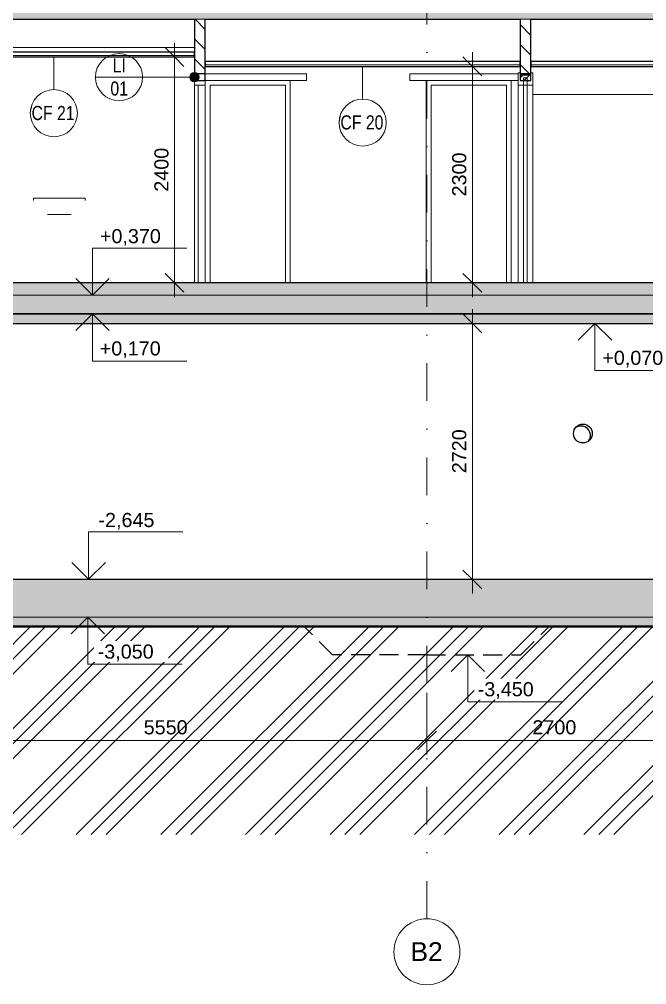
# Model space of a CAD drawing. Header units: millimetres. Extents: x -10201 to 171407, y -8645 to 72638.
# Drawn here: x -5253 to 1405, y -6954 to 3300 of the extents above; entities that cross this region are included whole.
import ezdxf

# ---------------------------------------------------------------- set-up
doc = ezdxf.new("R2010")
doc.units = ezdxf.units.MM
for name, pattern in [('HA_Dash_3mm-S1mm', [300, 200, -100]), ('HA_DashDot_10mm-S3mm', [1000, 400, -300, 0, -300]), ('HA_Dot-S4mm', [400, 0, -400])]:
    doc.linetypes.add(name, pattern=pattern)
for name, color, linetype, lineweight in [('A-____-____-DIMS', 9, 'Continuous', 5), ('A-____-____-DIMS-100', 9, 'Continuous', 5), ('A-CLNG-____-IDEN', 9, 'Continuous', 9), ('A-CLNG-____-MCUT', 9, 'Continuous', 25), ('A-CLNG-____-PATT', 9, 'Continuous', 25), ('A-DETL-____-HDLN', 9, 'HA_Dash_3mm-S1mm', 25), ('A-DETL-____-WIDE', 9, 'Continuous', 40), ('A-DETL-GENF-OTLN', 9, 'Continuous', 9), ('A-DOOR-____-MCUT', 9, 'Continuous', 9), ('A-DOOR-____-OTLN', 9, 'Continuous', 9), ('A-DOOR-FRAM-MCUT', 9, 'Continuous', 9), ('A-DOOR-FRAM-OTLN', 9, 'Continuous', 9), ('A-FLOR-____-MCUT', 9, 'Continuous', 25), ('A-FLOR-____-PATT', 9, 'Continuous', 25), ('A-FLOR-LEVL-OTLN', 9, 'Continuous', 9), ('A-GENM-____-IDEN', 9, 'Continuous', 9), ('A-GENM-____-MCUT', 9, 'Continuous', 25), ('A-GENM-____-OTLN', 9, 'Continuous', 9), ('A-WALL-____-MCUT', 9, 'Continuous', 25), ('A-WALL-____-OTLN', 9, 'Continuous', 9), ('A-WALL-____-PATT', 9, 'Continuous', 25), ('C-PRKG-____-OTLN', 9, 'Continuous', 9), ('G-____-____-DIMS', 9, 'Continuous', 5), ('I-FURN-____-OTLN', 9, 'Continuous', 9), ('I-WALL-____-MCUT', 9, 'Continuous', 25), ('I-WALL-____-OTLN', 9, 'Continuous', 9), ('P-SANR-FIXT-OTLN', 9, 'Continuous', 9), ('S-GRID-____-IDEN', 9, 'Continuous', 9), ('S-GRID-____-OTLN', 9, 'Continuous', 5)]:
    doc.layers.add(name, color=color, linetype=linetype, lineweight=lineweight)
doc.styles.add('Arial', font='arial.ttf', dxfattribs={"height": 200})
doc.styles.add('Arial_1', font='arial.ttf', dxfattribs={"height": 150})
doc.styles.add('Arial_3', font='arial.ttf', dxfattribs={"width": 0.8, "height": 150})
doc.dimstyles.new('Inner_Dimensions', dxfattribs={"dimscale": 304.8, "dimtxt": 153.03891, "dimasz": 0.656168, "dimexe": 0.492126, "dimexo": 0.0625, "dimgap": 0.065617, "dimtad": 1, "dimdec": 0, "dimzin": 0, "dimdsep": 46, "dimtxsty": 'Arial_1', "dimblk1": 'OBLIQUE', "dimblk2": 'OBLIQUE', "dimsah": 1, "dimcen": 0.09, "dimdle": 0.492126, "dimazin": 0, "dimtfac": 1, "dimtdec": 4, "dimtix": 1, "dimtmove": 0, "dimatfit": 3, "dimfxl": 0.492126, "dimfxlon": 1, "dimtvp": 1, "dimtolj": 1, "dimtzin": 0, "dimlwd": 9, "dimlwe": 9, "dimarcsym": 2})
pattern_1 = [(135, (-5348.04, 1865.4), (-106.066, -106.066), [])]
pattern_2 = [(45, (-5348.04, 1865.4), (-176.777, 176.777), []), (45, (-5277.33, 1865.4), (-176.777, 176.777), []), (45, (-5135.9, 1865.4), (-106.066, 247.487), [100, -50, 3.353, -46.647])]

# ---------------------------------------------------------------- blocks, each defined once
blk = doc.blocks.new('HA_DR_Single_Swing_Solid - In_BJ_800x2100-2124338-ŘEZ B-B OBJEKT B')
at = {"layer": 'A-DOOR-FRAM-OTLN', "color": 250}
for p, q in [((-934, 500), (-934, 2650)), ((-34, 2650), (-934, 2650)), ((-884, 2600), (-884, 500)), ((-884, 2600), (-84, 2600)), ((-84, 2600), (-84, 500)), ((-34, 500), (-34, 2650))]:
    blk.add_line(p, q, dxfattribs=at)
blk = doc.blocks.new('HA_DR_Single_Swing_Solid - In_BJ_800x2100-2124336-ŘEZ B-B OBJEKT B')
at = {"layer": 'A-DOOR-FRAM-OTLN', "color": 250}
for p, q in [((-2379, 2650), (-3279, 2650)), ((-3229, 500), (-3229, 2600)), ((-3229, 2600), (-2429, 2600)), ((-2429, 500), (-2429, 2600)), ((-2379, 2650), (-2379, 500))]:
    blk.add_line(p, q, dxfattribs=at)
blk = doc.blocks.new('HA_DR_Single_Swing_Solid - In_BJ_700x2100-2124342-ŘEZ B-B OBJEKT B')
at = {"layer": 'A-DOOR-____-MCUT', "color": 250}
for p, q in [((-3394, 2600), (-3394, 500)), ((-3354, 2600), (-3394, 2600)), ((-3354, 500), (-3354, 2600)), ((-3394, 500), (-3354, 500))]:
    blk.add_line(p, q, dxfattribs=at)
at = {"layer": 'A-DOOR-FRAM-MCUT', "color": 250}
for p, q in [((-3394, 2650), (-3394, 2600)), ((-3279, 2650), (-3394, 2650)), ((-3394, 2600), (-3279, 2600)), ((-3279, 2600), (-3279, 2650))]:
    blk.add_line(p, q, dxfattribs=at)
at = {"layer": 'A-DOOR-FRAM-OTLN', "color": 250}
blk.add_line((-3279, 2600), (-3279, 500), dxfattribs=at)
blk = doc.blocks.new('HA_DR_Single_SlidingToPocket_Solid - In_BJ_800x2100-2105140-ŘEZ B-B OBJEKT B')
at = {"layer": 'A-DOOR-____-MCUT', "color": 250}
for p, q in [((138, 2600), (98, 2600)), ((98, 2600), (98, 500)), ((138, 500), (138, 2600)), ((98, 500), (138, 500))]:
    blk.add_line(p, q, dxfattribs=at)
at = {"layer": 'A-DOOR-FRAM-MCUT', "color": 250}
for p, q in [((41, 2730), (41, 2600)), ((61, 2730), (41, 2730)), ((61, 2710), (61, 2730)), ((176, 2710), (61, 2710)), ((98, 2600), (98, 2680)), ((98, 2680), (138, 2680)), ((138, 2680), (138, 2600)), ((196, 2730), (176, 2730)), ((176, 2730), (176, 2710)), ((196, 2600), (196, 2730)), ((41, 2600), (98, 2600)), ((138, 2600), (196, 2600))]:
    blk.add_line(p, q, dxfattribs=at)
at = {"layer": 'A-DOOR-FRAM-OTLN', "color": 250}
for p, q in [((41, 2600), (41, 500)), ((196, 2600), (196, 500))]:
    blk.add_line(p, q, dxfattribs=at)
blk = doc.blocks.new('ABMV_WashBasin_Generic - 550x460-1959867-ŘEZ B-B OBJEKT B')
at = {"layer": 'P-SANR-FIXT-OTLN', "color": 250}
for p, q in [((-5104, 1400), (-5104, 1375)), ((-4954, 1400), (-5104, 1400)), ((-4704, 1400), (-4954, 1400)), ((-4554, 1400), (-4704, 1400)), ((-4554, 1375), (-4554, 1400)), ((-4954, 1225), (-4704, 1225))]:
    blk.add_line(p, q, dxfattribs=at)
blk = doc.blocks.new('NAB_Šatní_skříň_ADNS - 600x2000xšířka-1715100-ŘEZ B-B OBJEKT B')
at = {"layer": 'I-FURN-____-OTLN', "color": 250}
blk.add_line((196, 2500), (2951, 2500), dxfattribs=at)
blk = doc.blocks.new('TB_Porotherm KP11_5_1250mm - TB_Porotherm KP11_5_1250mm-V18-ŘEZ B-B OBJEKT B')
at = {"layer": 'A-GENM-____-OTLN', "color": 250}
for p, q in [((-1109, 2650), (-1109, 2721)), ((-1109, 2721), (41, 2721)), ((-1109, 2650), (41, 2650))]:
    blk.add_line(p, q, dxfattribs=at)
blk = doc.blocks.new('TB_Porotherm KP11_5_1250mm - TB_Porotherm KP11_5_1250mm-V19-ŘEZ B-B OBJEKT B')
at = {"layer": 'A-GENM-____-OTLN', "color": 250}
for p, q in [((-3279, 2721), (-2204, 2721)), ((-2204, 2721), (-2204, 2650)), ((-3279, 2650), (-2204, 2650))]:
    blk.add_line(p, q, dxfattribs=at)
blk = doc.blocks.new('TB_Porotherm KP11_5_1000mm - TB_Porotherm KP11_5_1000mm-V20-ŘEZ B-B OBJEKT B')
at = {"layer": 'A-GENM-____-OTLN', "lineweight": 5}
h = blk.add_hatch(dxfattribs=at)
h.set_pattern_fill('FP_7', color=256, style=0, pattern_type=2)
h.set_pattern_definition(pattern_2)
h.paths.add_polyline_path([(-3394, 2650), (-3279, 2650), (-3279, 2721), (-3394, 2721)])
at = {"layer": 'A-GENM-____-MCUT', "color": 50}
for p, q in [((-3279, 2721), (-3394, 2721)), ((-3394, 2721), (-3394, 2650)), ((-3279, 2650), (-3279, 2721)), ((-3394, 2650), (-3279, 2650))]:
    blk.add_line(p, q, dxfattribs=at)
blk = doc.blocks.new('TB_Porotherm KP11_5_2000mm - TB_Porotherm KP11_5_2000mm-1927944-ŘEZ B-B OBJEKT B')
at = {"layer": 'A-GENM-____-OTLN', "lineweight": 5}
h = blk.add_hatch(dxfattribs=at)
h.set_pattern_fill('FP_7', color=256, style=0, pattern_type=2)
h.set_pattern_definition(pattern_2)
h.paths.add_polyline_path([(176, 2650), (176, 2721), (61, 2721), (61, 2650)])
at = {"layer": 'A-GENM-____-MCUT', "color": 50}
for p, q in [((176, 2721), (61, 2721)), ((61, 2721), (61, 2650)), ((176, 2650), (176, 2721)), ((61, 2650), (176, 2650))]:
    blk.add_line(p, q, dxfattribs=at)
blk = doc.blocks.new('185-01_OBJEKT B_Central_rvt-1-ŘEZ B-B OBJEKT B')
at = {"layer": 'A-FLOR-____-PATT', "lineweight": 9}
for points in [[(7022, 3300), (20721, 3300), (20721, 3520), (-6739, 3520), (-6739, 3300), (6475, 3300)], [(21081, 170), (21081, 370), (-6739, 370), (-6739, 170), (20695, 170)]]:
    blk.add_hatch(color=254, dxfattribs=at).paths.add_polyline_path(points)
at = {"layer": 'A-FLOR-____-PATT', "lineweight": 5}
h = blk.add_hatch(color=7, dxfattribs=at)
h.paths.add_polyline_path([(-6229, 370), (16996, 370), (16996, 500), (-6229, 500), (-6229, 388)])
h.paths.add_polyline_path([(20695, 370), (20721, 370), (20721, 500), (17111, 500), (17111, 370), (20148, 370)])
at = {"layer": 'A-WALL-____-PATT', "lineweight": 5}
h = blk.add_hatch(dxfattribs=at)
h.set_pattern_fill('FP_3', color=10, style=0, pattern_type=2)
h.set_pattern_definition(pattern_1)
h.paths.add_polyline_path([(-3394, 2650), (-3279, 2650), (-3279, 3300), (-3394, 3300), (-3394, 3200)])
h = blk.add_hatch(dxfattribs=at)
h.set_pattern_fill('FP_3', color=10, style=0, pattern_type=2)
h.set_pattern_definition(pattern_1)
h.paths.add_polyline_path([(61, 2710), (176, 2710), (176, 3300), (61, 3300), (61, 2731)])
at = {"layer": 'A-CLNG-____-MCUT', "color": 50}
for p, q in [((-3394, 2952), (-6379, 2952)), ((-6379, 2900), (-3394, 2900)), ((-3394, 2900), (-3394, 2952)), ((61, 2852), (-3279, 2852)), ((-3279, 2852), (-3279, 2800)), ((-3279, 2800), (61, 2800)), ((61, 2800), (61, 2852)), ((2951, 2852), (176, 2852)), ((176, 2852), (176, 2800)), ((176, 2800), (2951, 2800))]:
    blk.add_line(p, q, dxfattribs=at)
at = {"layer": 'A-CLNG-____-MCUT', "color": 250, "lineweight": 9}
for p, q in [((-3394, 2916), (-6379, 2916)), ((61, 2816), (-3279, 2816)), ((2951, 2816), (176, 2816))]:
    blk.add_line(p, q, dxfattribs=at)
at = {"layer": 'A-FLOR-____-MCUT', "color": 50}
for p, q in [((-6739, 3300), (-3394, 3300)), ((-3279, 3300), (61, 3300)), ((176, 3300), (2951, 3300)), ((16996, 500), (-6229, 500)), ((-6739, 170), (14806, 170))]:
    blk.add_line(p, q, dxfattribs=at)
at = {"layer": 'A-FLOR-____-MCUT', "color": 250, "lineweight": 9}
for p, q in [((-3394, 3300), (-3279, 3300)), ((16996, 370), (-6229, 370))]:
    blk.add_line(p, q, dxfattribs=at)
at = {"layer": 'A-WALL-____-MCUT', "color": 250, "lineweight": 9}
for p, q in [((-3279, 3300), (-3394, 3300)), ((176, 3300), (61, 3300))]:
    blk.add_line(p, q, dxfattribs=at)
at = {"layer": 'I-WALL-____-MCUT', "color": 50}
for p, q in [((-3394, 3300), (-3394, 2650)), ((-3279, 2650), (-3279, 3300)), ((61, 3300), (61, 2710)), ((176, 2710), (176, 3300)), ((61, 2710), (176, 2710)), ((-3394, 2650), (-3279, 2650))]:
    blk.add_line(p, q, dxfattribs=at)
at = {"layer": 'I-WALL-____-OTLN', "color": 250}
for p, q in [((-3394, 3000), (-6379, 3000)), ((-3279, 2650), (-2379, 2650)), ((-2379, 2650), (-2379, 500)), ((-934, 2650), (-34, 2650)), ((-934, 500), (-934, 2650)), ((-34, 2650), (-34, 500))]:
    blk.add_line(p, q, dxfattribs=at)
at = {"layer": 'A-DOOR-____-OTLN', "color": 250, "lineweight": 9}
for name in ['HA_DR_Single_SlidingToPocket_Solid - In_BJ_800x2100-2105140-ŘEZ B-B OBJEKT B', 'HA_DR_Single_Swing_Solid - In_BJ_700x2100-2124342-ŘEZ B-B OBJEKT B', 'HA_DR_Single_Swing_Solid - In_BJ_800x2100-2124336-ŘEZ B-B OBJEKT B', 'HA_DR_Single_Swing_Solid - In_BJ_800x2100-2124338-ŘEZ B-B OBJEKT B']:
    blk.add_blockref(name, (0, 0), dxfattribs=at)
at = {"layer": 'A-GENM-____-OTLN', "color": 250, "lineweight": 9}
for name in ['TB_Porotherm KP11_5_1000mm - TB_Porotherm KP11_5_1000mm-V20-ŘEZ B-B OBJEKT B', 'TB_Porotherm KP11_5_1250mm - TB_Porotherm KP11_5_1250mm-V19-ŘEZ B-B OBJEKT B', 'TB_Porotherm KP11_5_1250mm - TB_Porotherm KP11_5_1250mm-V18-ŘEZ B-B OBJEKT B', 'TB_Porotherm KP11_5_2000mm - TB_Porotherm KP11_5_2000mm-1927944-ŘEZ B-B OBJEKT B']:
    blk.add_blockref(name, (0, 0), dxfattribs=at)
at = {"layer": 'I-FURN-____-OTLN', "color": 250, "lineweight": 9}
blk.add_blockref('NAB_Šatní_skříň_ADNS - 600x2000xšířka-1715100-ŘEZ B-B OBJEKT B', (0, 0), dxfattribs=at)
at = {"layer": 'P-SANR-FIXT-OTLN', "color": 250, "lineweight": 9}
blk.add_blockref('ABMV_WashBasin_Generic - 550x460-1959867-ŘEZ B-B OBJEKT B', (0, 0), dxfattribs=at)
blk = doc.blocks.new('HA_PA_Perpendicular_SingleStall - Generic-1377250-ŘEZ B-B OBJEKT B')
at = {"layer": 'C-PRKG-____-OTLN', "lineweight": 5}
for p, q in [((-6054, -2645), (-6104, -2645)), ((-6104, -2645), (-6104, -2650)), ((-6104, -2650), (-6054, -2650)), ((-6054, -2650), (-6054, -2645)), ((-6054, -2645), (-3604, -2645)), ((-3604, -2645), (-3554, -2645)), ((-3604, -2645), (-3604, -2650)), ((-3554, -2650), (-3604, -2650)), ((-3554, -2650), (-3554, -2645))]:
    blk.add_line(p, q, dxfattribs=at)
blk = doc.blocks.new('HA_PA_Perpendicular_SingleStall - Generic-1376841-ŘEZ B-B OBJEKT B')
at = {"layer": 'C-PRKG-____-OTLN', "lineweight": 5}
for p, q in [((17896, -2645), (17946, -2645)), ((17896, -2645), (17896, -2650)), ((17946, -2650), (17896, -2650)), ((17946, -2645), (20396, -2645)), ((17946, -2650), (17946, -2645)), ((20446, -2645), (20396, -2645)), ((20396, -2645), (20396, -2650)), ((20396, -2650), (20446, -2650)), ((20446, -2650), (20446, -2645))]:
    blk.add_line(p, q, dxfattribs=at)
blk = doc.blocks.new('HA_GM_Opening_Circle_WallBased - Default-2290268-ŘEZ B-B OBJEKT B')
at = {"layer": 'A-DETL-GENF-OTLN', "lineweight": 25}
blk.add_circle((728, -1100), 100, dxfattribs=at)
blk.add_arc((708, -1120), 100, 323.1301, 126.8699, dxfattribs=at)
blk = doc.blocks.new('Grid - Radius 3_5mm-353793-ŘEZ B-B OBJEKT B')
at = {"layer": 'S-GRID-____-IDEN'}
blk.add_circle((-6477, -6604), 350, dxfattribs=at)
blk = doc.blocks.new('Spot Elevations - Flipped-794089-ŘEZ B-B OBJEKT B')
at = {"layer": 'G-____-____-DIMS', "lineweight": 9}
for p, q in [((-4702, -3227), (-4525, -3050)), ((-4525, -3050), (-4348, -3227)), ((-4525, -3550), (-4525, -3050)), ((-3525, -3550), (-4525, -3550))]:
    blk.add_line(p, q, dxfattribs=at)
blk = doc.blocks.new('Spot Elevations - Default-792506-ŘEZ B-B OBJEKT B')
at = {"layer": 'G-____-____-DIMS', "lineweight": 9}
for p, q in [((-3517, -2145), (-4517, -2145)), ((-4517, -2145), (-4517, -2645)), ((-4694, -2468), (-4517, -2645)), ((-4517, -2645), (-4340, -2468))]:
    blk.add_line(p, q, dxfattribs=at)
blk = doc.blocks.new('DIMBLOCK26-ŘEZ B-B OBJEKT B')
at = {"layer": 'A-____-____-DIMS-100', "lineweight": 9}
for p, q in [((-6477, -4210), (-6477, -4510)), ((-6477, -4360), (-6477, -4210)), ((-6477, -4360), (-6377, -4260)), ((-927, -4210), (-927, -4510)), ((-927, -4360), (-927, -4210)), ((-927, -4360), (-827, -4260)), ((-6477, -4360), (-6577, -4460)), ((-6477, -4360), (-927, -4360)), ((-927, -4360), (-1027, -4460))]:
    blk.add_line(p, q, dxfattribs=at)
at = {"layer": 'A-____-____-DIMS-100', "color": 0, "lineweight": 9, "insert": (-3933, -4145), "char_height": 150, "width": 553.77, "attachment_point": 1, "line_spacing_factor": 0.941778, "style": 'Arial_1'}
blk.add_mtext('5550', dxfattribs=at)
blk = doc.blocks.new('_Oblique')
at = {"color": 0, "linetype": 'ByBlock', "lineweight": -2}
blk.add_line((-0.5, -0.5), (0.5, 0.5), dxfattribs=at)
blk = doc.blocks.new('DIMBLOCK27-ŘEZ B-B OBJEKT B')
at = {"layer": 'A-____-____-DIMS-100', "lineweight": 9}
for p, q in [((-927, -4210), (-927, -4510)), ((-927, -4360), (-927, -4210)), ((-927, -4360), (-827, -4260)), ((1773, -4210), (1773, -4510)), ((1773, -4360), (1773, -4210)), ((1773, -4360), (1873, -4260)), ((-927, -4360), (-1027, -4460)), ((-927, -4360), (1773, -4360)), ((1773, -4360), (1673, -4460))]:
    blk.add_line(p, q, dxfattribs=at)
at = {"layer": 'A-____-____-DIMS-100', "color": 0, "lineweight": 9, "insert": (192, -4145), "char_height": 150, "width": 553.77, "attachment_point": 1, "line_spacing_factor": 0.941778, "style": 'Arial_1'}
blk.add_mtext('2700', dxfattribs=at)
blk = doc.blocks.new('HA_Tag_Ceiling - Group _ Type Mark-1822524-ŘEZ B-B OBJEKT B')
at = {"layer": 'A-CLNG-____-IDEN'}
blk.add_line((19481, 5453), (19496, 5538), dxfattribs=at)
blk.add_circle((19731, 5453), 250, dxfattribs=at)
blk = doc.blocks.new('DIMBLOCK60-ŘEZ B-B OBJEKT B')
at = {"layer": 'A-____-____-DIMS-100', "lineweight": 9}
for p, q in [((-445, 220), (-445, -2800)), ((-445, 70), (-545, 170)), ((-295, 70), (-595, 70)), ((-445, 70), (-345, -30)), ((-445, 70), (-295, 70)), ((-445, -2650), (-545, -2550)), ((-295, -2650), (-595, -2650)), ((-445, -2650), (-345, -2750)), ((-445, -2650), (-295, -2650))]:
    blk.add_line(p, q, dxfattribs=at)
at = {"layer": 'A-____-____-DIMS-100', "color": 0, "lineweight": 9, "insert": (-660, -1521), "char_height": 150, "width": 553.77, "attachment_point": 1, "rotation": 90, "line_spacing_factor": 0.941778, "style": 'Arial_1'}
blk.add_mtext('2720', dxfattribs=at)
blk = doc.blocks.new('DIMBLOCK61-ŘEZ B-B OBJEKT B')
at = {"layer": 'A-____-____-DIMS-100', "lineweight": 9}
for p, q in [((-445, 2800), (-545, 2900)), ((-445, 2950), (-445, 350)), ((-295, 2800), (-595, 2800)), ((-445, 2800), (-345, 2700)), ((-445, 2800), (-295, 2800)), ((-445, 500), (-545, 600)), ((-295, 500), (-595, 500)), ((-445, 500), (-345, 400)), ((-445, 500), (-295, 500))]:
    blk.add_line(p, q, dxfattribs=at)
at = {"layer": 'A-____-____-DIMS-100', "color": 0, "lineweight": 9, "insert": (-660, 1419), "char_height": 150, "width": 553.77, "attachment_point": 1, "rotation": 90, "line_spacing_factor": 0.941778, "style": 'Arial_1'}
blk.add_mtext('2300', dxfattribs=at)
blk = doc.blocks.new('DIMBLOCK66-ŘEZ B-B OBJEKT B')
at = {"layer": 'A-____-____-DIMS-100', "lineweight": 9}
for p, q in [((-3606, 2900), (-3706, 3000)), ((-3606, 3050), (-3606, 350)), ((-3456, 2900), (-3756, 2900)), ((-3606, 2900), (-3506, 2800)), ((-3606, 2900), (-3456, 2900)), ((-3606, 500), (-3706, 600)), ((-3456, 500), (-3756, 500)), ((-3606, 500), (-3506, 400)), ((-3606, 500), (-3456, 500))]:
    blk.add_line(p, q, dxfattribs=at)
at = {"layer": 'A-____-____-DIMS-100', "color": 0, "lineweight": 9, "insert": (-3820, 1469), "char_height": 150, "width": 553.77, "attachment_point": 1, "rotation": 90, "line_spacing_factor": 0.941778, "style": 'Arial_1'}
blk.add_mtext('2400', dxfattribs=at)
blk = doc.blocks.new('HA_TAG_GM_Products - Generic-588599-ŘEZ B-B OBJEKT B')
at = {"layer": 'A-GENM-____-IDEN'}
blk.add_line((2223, 5919), (2723, 5919), dxfattribs=at)
blk.add_circle((2473, 5919), 250, dxfattribs=at)

msp = doc.modelspace()

# ---------------------------------------------------------------- hatches: boundary and pattern name
at = {"layer": 'A-CLNG-____-PATT', "lineweight": 5}
h = msp.add_hatch(dxfattribs=at)
h.set_pattern_fill('FP_9', color=256, style=0, pattern_type=2)
h.set_pattern_definition([(0, (-5348.04, 1865.4), (117.188, 67.658), [78.125, -156.25]), (120, (-5348.04, 1865.4), (-117.18705, 67.65792), [78.125, -156.25]), (60, (-5348.04, 1865.4), (0.00045, 135.31679), [0, -156.25, 78.125, 0])])
h.paths.add_polyline_path([(11397, 70), (14805.7, 70), (14805.7, 170), (11275.7, 170), (11275.7, 70)])
h.paths.add_polyline_path([(-6104.5, 70), (2950.7, 70), (2950.7, 170), (-6489.3, 170), (-6489.3, 70)])
h.paths.add_polyline_path([(20830.7, 70), (20830.7, 170), (15605.7, 170), (15605.7, 70), (20147.7, 70)])
at = {"layer": 'A-DETL-GENF-OTLN', "lineweight": 5}
h = msp.add_hatch(dxfattribs=at)
h.set_pattern_fill('FP_11', color=10, style=0, pattern_type=2)
h.set_pattern_definition([(45, (-5348.04, 1865.4), (-449.013, 449.013), []), (45, (-5189.3, 1865.4), (0, 898.026), []), (45, (-5506.8, 1865.4), (0, 898.026), [])])
h.paths.add_polyline_path([(25616.9, -5360), (25616.9, 75.6), (24496.8, 95.2), (24422.9, -750), (24422.9, -950), (23771.3, -950), (23771.3, -748.8), (23666.4, 450), (22773.1, 450), (22023.1, -300), (22323.1, -300), (22323.1, -5360), (22488.1, -5360)])
h.paths.add_polyline_path([(21858.1, -5360), (22023.1, -5360), (22023.1, -3150), (-7776.9, -3150), (-8676.9, -2250), (-9386, -2250), (-9386, -5360), (21241.5, -5360)])
h.paths.add_polyline_path([(25616.9, 225.6), (25616.9, 275.6), (24222.9, 300), (24222.9, 250), (25055.7, 235.4)])
at = {"layer": 'A-FLOR-____-PATT', "lineweight": 9}
msp.add_hatch(color=256, dxfattribs=at).paths.add_polyline_path([(21080.7, -3050), (21080.7, -2650), (-6739.3, -2650), (-6739.3, -3050), (16866.2, -3050)])
at = {"layer": 'A-FLOR-____-PATT', "lineweight": 5}
h = msp.add_hatch(dxfattribs=at)
h.set_pattern_fill('FP_8', color=256, style=0, pattern_type=2)
h.set_pattern_definition([(315, (-5348.04, 1865.4), (215.526, 215.526), []), (315, (-5348.04, 2068.6), (215.526, 215.526), [127, -76.2, 12.7, -76.2, -127]), (315, (-5348.04, 2068.6), (215.526, 215.526), [-292.1, 127, 0])])
h.paths.add_polyline_path([(16866.2, -3150), (21080.7, -3150), (21080.7, -3050), (-6739.3, -3050), (-6739.3, -3150), (12490.8, -3150)])
at = {"layer": 'A-GENM-____-IDEN'}
h = msp.add_hatch(color=256, dxfattribs=at)
edge = h.paths.add_edge_path()
edge.add_arc((-3394.3, 2685.5), 50, 0, 360)

# ---------------------------------------------------------------- linework, layer by layer
at = {"layer": 'A-CLNG-____-IDEN'}
for p, q in [((-4886.8, 2900), (-4886.8, 2552.7)), ((-1609.3, 2800), (-1609.3, 2452.7))]:
    msp.add_line(p, q, dxfattribs=at)
at = {"layer": 'A-CLNG-____-MCUT'}
for p, q in [((2950.7, 170), (-6489.3, 170)), ((-6489.3, 70), (2950.7, 70))]:
    msp.add_line(p, q, dxfattribs=at)
at = {"layer": 'A-DETL-____-HDLN'}
for p, q in [((-1930.3, -3450), (-2230.3, -3150)), ((69.7, -3450), (369.7, -3150)), ((-930.3, -3450), (-1930.3, -3450)), ((-930.3, -3450), (69.7, -3450))]:
    msp.add_line(p, q, dxfattribs=at)
at = {"layer": 'A-DETL-____-WIDE'}
msp.add_line((21080.7, -3150), (-6739.3, -3150), dxfattribs=at)
at = {"layer": 'A-FLOR-____-MCUT'}
for p, q in [((-3604.3, -2650), (-6054.3, -2650)), ((-1104.3, -2650), (-3554.3, -2650)), ((-804.3, -2650), (-1054.3, -2650)), ((1695.7, -2650), (-754.3, -2650))]:
    msp.add_line(p, q, dxfattribs=at)
at = {"layer": 'A-FLOR-____-MCUT', "lineweight": 9}
msp.add_line((-6739.3, -3050), (21080.7, -3050), dxfattribs=at)
at = {"layer": 'A-FLOR-LEVL-OTLN', "linetype": 'HA_Dot-S4mm', "lineweight": 5}
for p, q in [((-10200.7, 500), (27520.9, 500)), ((-10200.7, -2650), (27520.9, -2650))]:
    msp.add_line(p, q, dxfattribs=at)
at = {"layer": 'A-GENM-____-IDEN'}
msp.add_line((-3394.3, 2685.5), (-3944.7, 2685.5), dxfattribs=at)
msp.add_circle((-3394.3, 2685.5), 50, dxfattribs=at)
at = {"layer": 'A-WALL-____-OTLN'}
for start, end in [(0, 180), (180, 360)]:
    msp.add_arc((728.1, -1100), 100, start, end, dxfattribs=at)
at = {"layer": 'S-GRID-____-OTLN', "linetype": 'HA_DashDot_10mm-S3mm', "lineweight": 9}
for p, q in [((-926.9, -3754.1), (-926.9, 11949.7)), ((-926.9, -6254.1), (-926.9, -3754.1))]:
    msp.add_line(p, q, dxfattribs=at)

# ---------------------------------------------------------------- block references
at = {"lineweight": 5}
msp.add_blockref('185-01_OBJEKT B_Central_rvt-1-ŘEZ B-B OBJEKT B', (0, 0), dxfattribs=at)
at = {"layer": 'A-CLNG-____-IDEN'}
for p in [(-24617.5, -3150), (-21340, -3250)]:
    msp.add_blockref('HA_Tag_Ceiling - Group _ Type Mark-1822524-ŘEZ B-B OBJEKT B', p, dxfattribs=at)
at = {"layer": 'A-GENM-____-IDEN'}
msp.add_blockref('HA_TAG_GM_Products - Generic-588599-ŘEZ B-B OBJEKT B', (-6667.8, -3233.5), dxfattribs=at)
at = {"layer": 'A-GENM-____-OTLN'}
msp.add_blockref('HA_GM_Opening_Circle_WallBased - Default-2290268-ŘEZ B-B OBJEKT B', (0, 0), dxfattribs=at)
at = {"layer": 'C-PRKG-____-OTLN'}
for name, p in [('HA_PA_Perpendicular_SingleStall - Generic-1377250-ŘEZ B-B OBJEKT B', (0, 0)), ('HA_PA_Perpendicular_SingleStall - Generic-1377250-ŘEZ B-B OBJEKT B', (2500, 0)), ('HA_PA_Perpendicular_SingleStall - Generic-1376841-ŘEZ B-B OBJEKT B', (-18700, 0))]:
    msp.add_blockref(name, p, dxfattribs=at)
at = {"layer": 'G-____-____-DIMS', "lineweight": 9}
for name, p in [('Spot Elevations - Default-792506-ŘEZ B-B OBJEKT B', (41.5, 3015)), ('Spot Elevations - Flipped-794089-ŘEZ B-B OBJEKT B', (48, 3220)), ('Spot Elevations - Flipped-794089-ŘEZ B-B OBJEKT B', (5381.2, 3120)), ('Spot Elevations - Default-792506-ŘEZ B-B OBJEKT B', (0, 0)), ('Spot Elevations - Flipped-794089-ŘEZ B-B OBJEKT B', (0, 0)), ('Spot Elevations - Flipped-794089-ŘEZ B-B OBJEKT B', (4033.2, -400))]:
    msp.add_blockref(name, p, dxfattribs=at)
at = {"layer": 'S-GRID-____-IDEN'}
msp.add_blockref('Grid - Radius 3_5mm-353793-ŘEZ B-B OBJEKT B', (5550, 0), dxfattribs=at)

# ---------------------------------------------------------------- texts
at = {"layer": 'A-CLNG-____-IDEN', "lineweight": 5, "char_height": 150, "width": 564.388, "attachment_point": 1, "style": 'Arial_3'}
for s, insert in [('CF 21', (-5122.9, 2380)), ('CF 20', (-1845.4, 2280))]:
    msp.add_mtext(s, dxfattribs=dict(at, insert=insert))
at = {"layer": 'A-GENM-____-IDEN', "lineweight": 5, "char_height": 150, "attachment_point": 1, "style": 'Arial_3'}
for s, insert, width in [('LI', (-4262.3, 2885.8), 173.164), ('01', (-4286.3, 2640.3), 230.886)]:
    msp.add_mtext(s, dxfattribs=dict(at, insert=insert, width=width))
at = {"layer": 'S-GRID-____-IDEN', "lineweight": 5, "insert": (-1101.6, -6502.6), "char_height": 200, "width": 424.894, "attachment_point": 1, "style": 'Arial'}
msp.add_mtext('B2', dxfattribs=at)

# ---------------------------------------------------------------- dimensions: what is measured, and where the dimension line sits
at = {"layer": 'A-____-____-DIMS', "lineweight": 9}
for base, p1, p2, override, picture, middle in [((-445, 500), (-295, 2800), (-295, 500), {"dimpost": '<>', "dimfxl": 2300}, 'DIMBLOCK61-ŘEZ B-B OBJEKT B', (-541.6, 1650)), ((-445, -2650), (-295, 70), (-295, -2650), {"dimpost": '<>', "dimfxl": 2720}, 'DIMBLOCK60-ŘEZ B-B OBJEKT B', (-541.6, -1290))]:
    dim = msp.add_linear_dim(base=base, p1=p1, p2=p2, angle=90, dimstyle='Inner_Dimensions', override=override, dxfattribs=at)
    dim.commit()
    dim.dimension.update_dxf_attribs({"geometry": picture, "text_midpoint": middle})
for base, p1, p2, override, picture, middle in [((-926.9, -4359.9), (-6476.9, -4209.9), (-926.9, -4209.9), {"dimpost": '<>', "dimfxl": 5550.001955}, 'DIMBLOCK26-ŘEZ B-B OBJEKT B', (-3701.9, -4263.3)), ((1773.1, -4359.9), (-926.9, -4209.9), (1773.1, -4209.9), {"dimpost": '<>', "dimfxl": 2700.000951}, 'DIMBLOCK27-ŘEZ B-B OBJEKT B', (423.1, -4263.3))]:
    dim = msp.add_linear_dim(base=base, p1=p1, p2=p2, dimstyle='Inner_Dimensions', override=override, dxfattribs=at)
    dim.commit()
    dim.dimension.update_dxf_attribs({"geometry": picture, "text_midpoint": middle})

# ---------------------------------------------------------------- next in the draw order: texts
at = {"layer": 'G-____-____-DIMS', "lineweight": 9, "char_height": 150, "attachment_point": 1, "line_spacing_factor": 0.941778, "style": 'Arial_1', "bg_fill": 3, "box_fill_scale": 1.25, "bg_fill_color": 256, "bg_fill_true_color": 13158600, "bg_fill_transparency": 0}
for s, insert, width in [('+0,370', (-4397.7, 1071.8), 773.133), ('+0,170', (-4399.3, -120.7), 773.133), ('+0,070', (933.9, -220.7), 773.133), ('-2,645', (-4413.2, -1943.2), 710.695), ('-3,050', (-4421.3, -3340.7), 710.695), ('-3,450', (-388.1, -3740.7), 710.695)]:
    msp.add_mtext(s, dxfattribs=dict(at, insert=insert, width=width))

# ---------------------------------------------------------------- next in the draw order: dimensions: what is measured, and where the dimension line sits
at = {"layer": 'A-____-____-DIMS', "lineweight": 9}
dim = msp.add_linear_dim(base=(-3605.6, 500), p1=(-3455.6, 2900), p2=(-3455.6, 500), angle=90, dimstyle='Inner_Dimensions', override={"dimpost": '<>', "dimfxl": 2400}, dxfattribs=at)
dim.commit()
dim.dimension.update_dxf_attribs({"geometry": 'DIMBLOCK66-ŘEZ B-B OBJEKT B', "text_midpoint": (-3702.2, 1700)})

doc.saveas('drawing.dxf')
